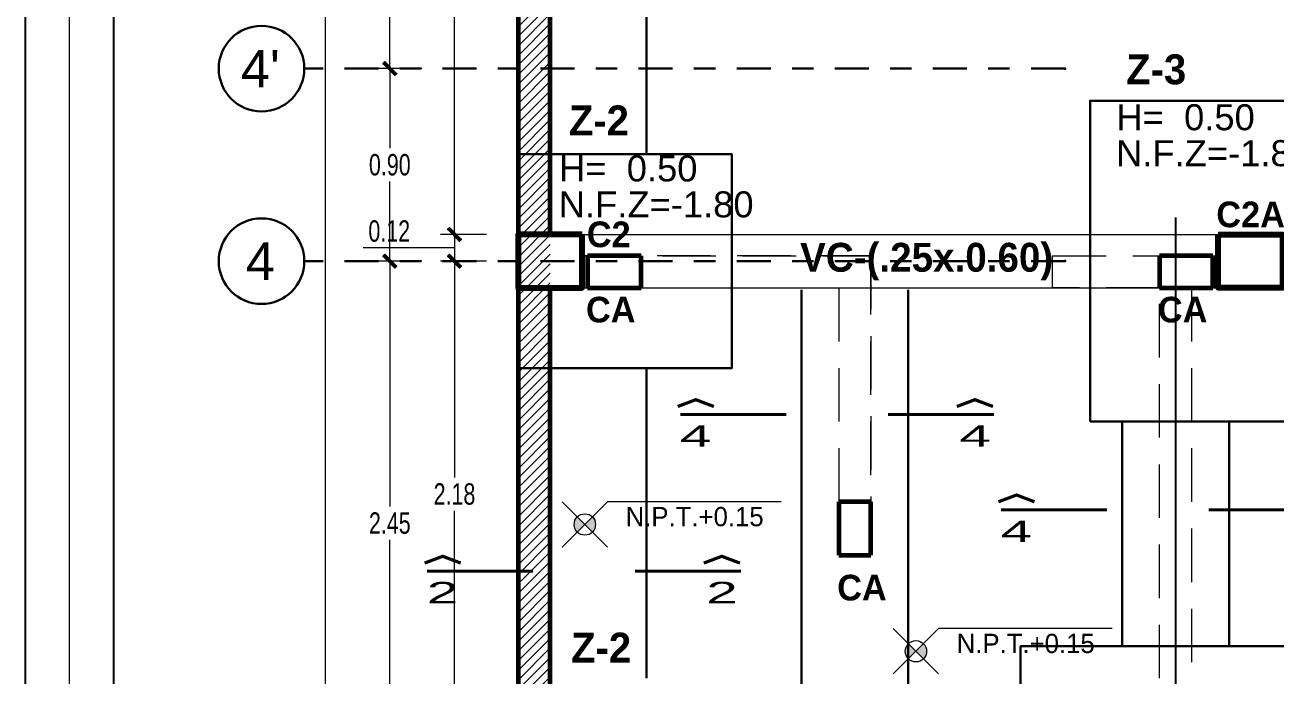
# Model space of a CAD drawing. Header units: millimetres. Extents: x 10559 to 10691, y -16579 to -16550.
# Drawn here: x 10559.44 to 10565.28, y -16569.5 to -16566.45 of the extents above; entities that cross this region are included whole.
import ezdxf
from ezdxf.enums import TextEntityAlignment as Align

# ---------------------------------------------------------------- set-up
doc = ezdxf.new("R2010")
doc.units = ezdxf.units.MM
doc.linetypes.add('HIDDEN', pattern=[0.375, 0.25, -0.125])
doc.linetypes.add('Punto & Rayas', pattern=[0.335139, 0.15875, -0.088194, 0, -0.088194])
for name, color, linetype, lineweight in [('ACHURADO', 9, 'Continuous', 5), ('cimentacion', 4, 'Continuous', 30), ('COLUMNAS', 3, 'Continuous', 80), ('Muro Alto', 1, 'Continuous', 80), ('p2', 53, 'Continuous', 20), ('P6', 255, 'Continuous', 20), ('Pluma 0.09', 5, 'Continuous', 0), ('TEXTO 2', 3, 'Continuous', 5), ('TEXTO VIGAS', 3, 'Continuous', 20)]:
    doc.layers.add(name, color=color, linetype=linetype, lineweight=lineweight)
for name, color, linetype in [('Nuevo_Estructura - Forjados', 7, 'Continuous'), ('Texto', 5, 'Continuous'), ('Textos', 8, 'Continuous')]:
    doc.layers.add(name, color=color, linetype=linetype)
doc.layers.add('Nuevo_Estructura - Forjados_Pluma_Nº__209', color=7, linetype='Continuous', lineweight=30, true_color=0x3e4f7b)
doc.layers.add('Nuevo_Estructura - Forjados_Pluma_Nº__219', color=7, linetype='Continuous', lineweight=13, true_color=0x404b6a)
doc.styles.add('ARIAL', font='arial.ttf')
doc.styles.add('Estilo_Generado_1', font='arial.ttf')
doc.styles.add('Henry', font='GOTHICB.TTF')
doc.styles.add('mahico', font='GOTHIC.TTF', dxfattribs={"width": 0.75})
doc.styles.add('style1', font='arial.ttf')
doc.styles.add('stylus', font='stylu.ttf')
doc.dimstyles.new('Copia de 50 P', dxfattribs={"dimtxt": 0.1, "dimasz": 0.01, "dimexe": 0.065, "dimexo": 0.0625, "dimgap": 0.025, "dimtad": 1, "dimtih": 1, "dimtoh": 1, "dimzin": 0, "dimdsep": 46, "dimtxsty": 'mahico', "dimblk": 'pa cotas', "dimcen": 0.09, "dimdle": 0.3, "dimclrd": 256, "dimclre": 256, "dimclrt": 256, "dimadec": 0, "dimazin": 0, "dimtfac": 1, "dimtofl": 0, "dimtmove": 0, "dimatfit": 3, "dimfxl": 0.15, "dimfxlon": 1, "dimtolj": 1, "dimtzin": 0, "dimlwd": 5, "dimlwe": 5, "dimarcsym": 0})

# ---------------------------------------------------------------- blocks, each defined once
blk = doc.blocks.new('A$C25241A85')
at = {"layer": 'p2', "lineweight": 9}
h = blk.add_hatch(color=256, dxfattribs=at)
h.paths.add_polyline_path([(0.0707, 0.1414, 0.198912), (0.0561, 0.1061, 0.198912), (0.0707, 0.0707), (0.1061, 0.1061)])
h.paths.add_polyline_path([(0.1061, 0.1061), (0.1414, 0.0707, 0.198912), (0.1561, 0.1061, 0.198912), (0.1414, 0.1414)])
at = {"layer": 'p2'}
blk.add_line((0.2121, 0), (0, 0.2121), dxfattribs=at)
blk.add_lwpolyline([(1.0236, 0.2121), (0.2121, 0.2121), (0, 0)], dxfattribs=at)
blk.add_circle((0.1061, 0.1061), 0.05, dxfattribs=at)
blk = doc.blocks.new('pa cotas')
h = blk.add_hatch(color=256)
h.paths.add_polyline_path([(2.38, 3.09), (-3.09, -2.38), (-2.38, -3.09)])
h.paths.add_polyline_path([(3.09, 2.38), (2.38, 3.09), (-2.38, -3.09)])
blk.add_line((-2.38, -3.09), (2.38, 3.09))
blk.add_lwpolyline([(3.09, 2.38), (2.38, 3.09), (-3.09, -2.38), (-2.38, -3.09)], close=True)
blk = doc.blocks.new('*D487')
at = {"lineweight": 5, "transparency": 16777216}
for p, q in [((10599.7027, -16552.1931), (10599.4877, -16552.1931)), ((10599.5527, -16552.2031), (10599.5527, -16562.1156)), ((10599.5527, -16572.1831), (10599.5527, -16562.2706)), ((10599.5527, -16572.1931), (10599.4877, -16572.1931))]:
    blk.add_line(p, q, dxfattribs=at)
at = {"layer": 'Defpoints', "color": 0, "transparency": 16777216}
for p in [(10600.4527, -16552.1931), (10599.5527, -16572.1931), (10599.5527, -16572.1931)]:
    blk.add_point(p, dxfattribs=at)
at = {"lineweight": 5, "transparency": 16777216, "xscale": 0.01, "yscale": 0.01, "zscale": 0.01}
for p, rotation in [((10599.5527, -16552.1931), 90), ((10599.5527, -16572.1931), 270)]:
    blk.add_blockref('pa cotas', p, dxfattribs=dict(at, rotation=rotation))
at = {"transparency": 16777216, "insert": (10599.5527, -16562.1931), "char_height": 0.1, "attachment_point": 5, "style": 'mahico'}
blk.add_mtext('\\A1;20.00', dxfattribs=at)
blk = doc.blocks.new('Marcador de red estándar_2')
at = {"layer": 'Nuevo_Estructura - Forjados_Pluma_Nº__209', "color": 167, "linetype": 'Punto & Rayas', "lineweight": 30, "true_color": 0x3e4f7b}
blk.add_line((0.9423, 0), (4.5, 0), dxfattribs=at)
at = {"layer": 'Nuevo_Estructura - Forjados_Pluma_Nº__209', "color": 167, "linetype": 'Continuous', "lineweight": 30, "true_color": 0x3e4f7b}
blk.add_circle((4.7, 0), 0.2, dxfattribs=at)
at = {"layer": 'Nuevo_Estructura - Forjados_Pluma_Nº__209', "color": 167, "linetype": 'Punto & Rayas', "lineweight": 30, "true_color": 0x3e4f7b}
blk.add_point((0.9423, 0), dxfattribs=at)
blk.add_point((0.9423, 0), dxfattribs=at)
at = {"layer": 'Nuevo_Estructura - Forjados_Pluma_Nº__219', "color": 167, "lineweight": 13, "true_color": 0x404b6a, "style": 'Estilo_Generado_1'}
for tag, p in [('AC_MarkerText_1_0', (-4.7, -0.1675)), ('AC_MarkerText_1_1', (4.7, -0.1675))]:
    blk.add_attdef(tag, text='', height=0.175, rotation=180, dxfattribs=at).set_placement(p, align=Align.TOP_CENTER)
blk = doc.blocks.new('*D488')
at = {"lineweight": 5, "transparency": 16777216}
for p, q in [((10600.0027, -16562.4681), (10599.7877, -16562.4681)), ((10599.8527, -16562.4781), (10599.8527, -16564.0156)), ((10599.8527, -16565.7081), (10599.8527, -16564.1706)), ((10600.0027, -16565.7181), (10599.7877, -16565.7181))]:
    blk.add_line(p, q, dxfattribs=at)
at = {"layer": 'Defpoints', "color": 0, "transparency": 16777216}
for p in [(10600.4527, -16562.4681), (10599.8527, -16565.7181), (10600.4527, -16565.7181)]:
    blk.add_point(p, dxfattribs=at)
at = {"lineweight": 5, "transparency": 16777216, "xscale": 0.01, "yscale": 0.01, "zscale": 0.01}
for p, rotation in [((10599.8527, -16562.4681), 90), ((10599.8527, -16565.7181), 270)]:
    blk.add_blockref('pa cotas', p, dxfattribs=dict(at, rotation=rotation))
at = {"transparency": 16777216, "insert": (10599.8527, -16564.0931), "char_height": 0.1, "attachment_point": 5, "style": 'mahico'}
blk.add_mtext('\\A1;3.25', dxfattribs=at)
blk = doc.blocks.new('*D489')
at = {"lineweight": 5, "transparency": 16777216}
for p, q in [((10600.0027, -16565.7181), (10599.7877, -16565.7181)), ((10599.8527, -16565.7281), (10599.8527, -16566.0906)), ((10599.8527, -16566.6081), (10599.8527, -16566.2456)), ((10600.0027, -16566.6181), (10599.7877, -16566.6181))]:
    blk.add_line(p, q, dxfattribs=at)
at = {"layer": 'Defpoints', "color": 0, "transparency": 16777216}
for p in [(10600.4527, -16565.7181), (10599.8527, -16566.6181), (10600.4527, -16566.6181)]:
    blk.add_point(p, dxfattribs=at)
at = {"lineweight": 5, "transparency": 16777216, "xscale": 0.01, "yscale": 0.01, "zscale": 0.01}
for p, rotation in [((10599.8527, -16565.7181), 90), ((10599.8527, -16566.6181), 270)]:
    blk.add_blockref('pa cotas', p, dxfattribs=dict(at, rotation=rotation))
at = {"transparency": 16777216, "insert": (10599.8527, -16566.1681), "char_height": 0.1, "attachment_point": 5, "style": 'mahico'}
blk.add_mtext('\\A1;0.90', dxfattribs=at)
blk = doc.blocks.new('*D490')
at = {"lineweight": 5, "transparency": 16777216}
for p, q in [((10600.0027, -16566.6181), (10599.7877, -16566.6181)), ((10599.8527, -16566.6281), (10599.8527, -16567.7656)), ((10599.8527, -16569.0581), (10599.8527, -16567.9206)), ((10600.0027, -16569.0681), (10599.7877, -16569.0681))]:
    blk.add_line(p, q, dxfattribs=at)
at = {"layer": 'Defpoints', "color": 0, "transparency": 16777216}
for p in [(10600.4527, -16566.6181), (10599.8527, -16569.0681), (10600.4527, -16569.0681)]:
    blk.add_point(p, dxfattribs=at)
at = {"lineweight": 5, "transparency": 16777216, "xscale": 0.01, "yscale": 0.01, "zscale": 0.01}
for p, rotation in [((10599.8527, -16566.6181), 90), ((10599.8527, -16569.0681), 270)]:
    blk.add_blockref('pa cotas', p, dxfattribs=dict(at, rotation=rotation))
at = {"transparency": 16777216, "insert": (10599.8527, -16567.8431), "char_height": 0.1, "attachment_point": 5, "style": 'mahico'}
blk.add_mtext('\\A1;2.45', dxfattribs=at)
blk = doc.blocks.new('*D394')
at = {"lineweight": 5, "transparency": 16777216}
for p, q in [((10561.5965, -16563.5317), (10561.3815, -16563.5317)), ((10561.4465, -16563.5417), (10561.4465, -16565.4041)), ((10561.4465, -16567.4217), (10561.4465, -16565.5592)), ((10561.5965, -16567.4317), (10561.3815, -16567.4317))]:
    blk.add_line(p, q, dxfattribs=at)
at = {"layer": 'Defpoints', "color": 0, "transparency": 16777216}
for p in [(10561.7439, -16563.5317), (10561.4465, -16567.4317), (10561.7439, -16567.4317)]:
    blk.add_point(p, dxfattribs=at)
at = {"lineweight": 5, "transparency": 16777216, "xscale": 0.01, "yscale": 0.01, "zscale": 0.01}
for p, rotation in [((10561.4465, -16563.5317), 90), ((10561.4465, -16567.4317), 270)]:
    blk.add_blockref('pa cotas', p, dxfattribs=dict(at, rotation=rotation))
at = {"transparency": 16777216, "insert": (10561.4465, -16565.4817), "char_height": 0.1, "attachment_point": 5, "style": 'mahico'}
blk.add_mtext('\\A1;3.90', dxfattribs=at)
blk = doc.blocks.new('*D395')
at = {"lineweight": 5, "transparency": 16777216}
for p, q in [((10561.5965, -16567.4317), (10561.3815, -16567.4317)), ((10561.4465, -16567.4417), (10561.4465, -16567.5467)), ((10561.264, -16567.4942), (10561.0186, -16567.4942)), ((10561.4465, -16567.4942), (10561.264, -16567.4942)), ((10561.5965, -16567.5567), (10561.3815, -16567.5567))]:
    blk.add_line(p, q, dxfattribs=at)
at = {"layer": 'Defpoints', "color": 0, "transparency": 16777216}
for p in [(10561.7439, -16567.4317), (10561.4465, -16567.5567), (10561.7439, -16567.5567)]:
    blk.add_point(p, dxfattribs=at)
at = {"lineweight": 5, "transparency": 16777216, "xscale": 0.01, "yscale": 0.01, "zscale": 0.01}
for p, rotation in [((10561.4465, -16567.4317), 90), ((10561.4465, -16567.5567), 270)]:
    blk.add_blockref('pa cotas', p, dxfattribs=dict(at, rotation=rotation))
at = {"transparency": 16777216, "insert": (10561.1413, -16567.4166), "char_height": 0.1, "attachment_point": 5, "style": 'mahico'}
blk.add_mtext('\\A1;0.12', dxfattribs=at)
blk = doc.blocks.new('*D396')
at = {"lineweight": 5, "transparency": 16777216}
for p, q in [((10561.5965, -16567.5567), (10561.3815, -16567.5567)), ((10561.4465, -16567.5667), (10561.4465, -16568.5682)), ((10561.4465, -16569.7247), (10561.4465, -16568.7232)), ((10561.5965, -16569.7347), (10561.3815, -16569.7347))]:
    blk.add_line(p, q, dxfattribs=at)
at = {"layer": 'Defpoints', "color": 0, "transparency": 16777216}
for p in [(10561.7439, -16567.5567), (10561.4465, -16569.7347), (10561.7443, -16569.7347)]:
    blk.add_point(p, dxfattribs=at)
at = {"lineweight": 5, "transparency": 16777216, "xscale": 0.01, "yscale": 0.01, "zscale": 0.01}
for p, rotation in [((10561.4465, -16567.5567), 90), ((10561.4465, -16569.7347), 270)]:
    blk.add_blockref('pa cotas', p, dxfattribs=dict(at, rotation=rotation))
at = {"transparency": 16777216, "insert": (10561.4465, -16568.6457), "char_height": 0.1, "attachment_point": 5, "style": 'mahico'}
blk.add_mtext('\\A1;2.18', dxfattribs=at)
blk = doc.blocks.new('HTRHTRHTR')
for p, q in [((3391.88, 437.54), (3391.88, -165.78)), ((3400.57, -157.09), (3400.57, 428.85))]:
    blk.add_line(p, q)
at = {"layer": 'P6', "color": 7}
blk.add_line((3396.22, -161.44), (3396.22, 433.19), dxfattribs=at)
blk = doc.blocks.new('fdvfvfdvdf')
at = {"color": 2, "true_color": 0xf1eb1f}
blk.add_line((10603.5277, -16566.4147), (10603.5277, -16573.6285), dxfattribs=at)
at = {"layer": 'Nuevo_Estructura - Forjados', "color": 8, "linetype": 'Continuous', "lineweight": 15}
ref = blk.add_blockref('Marcador de red estándar_2', (10603.9527, -16565.7181), dxfattribs=dict(at, rotation=180))
ref.add_attrib('AC_MarkerText_1_1', "4'", dxfattribs={"layer": 'Nuevo_Estructura - Forjados_Pluma_Nº__219', "color": 167, "lineweight": 13, "true_color": 0x404b6a, "height": 0.175, "style": 'Estilo_Generado_1'}).set_placement((10599.2473, -16565.6306), align=Align.TOP_CENTER)
ref = blk.add_blockref('Marcador de red estándar_2', (10603.9527, -16566.6181), dxfattribs=dict(at, rotation=180))
ref.add_attrib('AC_MarkerText_1_1', '4', dxfattribs={"layer": 'Nuevo_Estructura - Forjados_Pluma_Nº__219', "color": 167, "lineweight": 13, "true_color": 0x404b6a, "height": 0.175, "style": 'Estilo_Generado_1'}).set_placement((10599.2473, -16566.5306), align=Align.TOP_CENTER)
dim = blk.add_linear_dim(base=(10599.5527, -16572.1931), p1=(10600.4527, -16552.1931), p2=(10599.5527, -16572.1931), angle=270, dimstyle='Copia de 50 P')
dim.commit()
dim.dimension.update_dxf_attribs({"geometry": '*D487', "text_midpoint": (10599.5527, -16562.1931)})
for base, p1, p2, picture, middle in [((10599.8527, -16565.7181), (10600.4527, -16562.4681), (10600.4527, -16565.7181), '*D488', (10599.8527, -16564.0931)), ((10599.8527, -16566.6181), (10600.4527, -16565.7181), (10600.4527, -16566.6181), '*D489', (10599.8527, -16566.1681)), ((10599.8527, -16569.0681), (10600.4527, -16566.6181), (10600.4527, -16569.0681), '*D490', (10599.8527, -16567.8431))]:
    dim = blk.add_linear_dim(base=base, p1=p1, p2=p2, angle=270, dimstyle='Copia de 50 P', override={"dimtmove": 1})
    dim.commit()
    dim.dimension.update_dxf_attribs({"geometry": picture, "text_midpoint": middle})

msp = doc.modelspace()

# ---------------------------------------------------------------- hatches: boundary and pattern name
at = {"layer": 'Pluma 0.09'}
h = msp.add_hatch(dxfattribs=at)
h.set_pattern_fill('LINE', color=256, scale=0.01, angle=45)
h.set_pattern_definition([(45, (-55.576773, 2.326753), (-0.022450640303, 0.022450640303), [])])
h.paths.add_polyline_path([(10561.89395, -16563.28166), (10561.74395, -16563.28166), (10561.74395, -16571.13166), (10561.89395, -16571.13166), (10561.89395, -16567.68166), (10561.89395, -16567.53166)])

# ---------------------------------------------------------------- linework, layer by layer
for p, q in [((10561.74395, -16553.13166), (10561.74395, -16573.13166)), ((10561.89395, -16563.53166), (10561.89395, -16567.43166)), ((10561.89395, -16567.68166), (10561.89395, -16572.81002))]:
    msp.add_line(p, q)
at = {"lineweight": 60}
for p, q in [((10561.74395, -16563.28166), (10561.74395, -16571.13166)), ((10561.89395, -16567.43166), (10561.89395, -16563.53166)), ((10561.89395, -16571.13166), (10561.89395, -16567.68166))]:
    msp.add_line(p, q, dxfattribs=at)
at = {"color": 8, "lineweight": 40}
for p, q in [((10562.99716, -16568.27359), (10562.5029, -16568.27359)), ((10563.96946, -16568.27359), (10563.4752, -16568.27359)), ((10564.49716, -16568.71911), (10564.0029, -16568.71911)), ((10565.46946, -16568.71911), (10564.9752, -16568.71911)), ((10561.81342, -16569.00559), (10561.31917, -16569.00559)), ((10562.78572, -16569.00559), (10562.29147, -16569.00559))]:
    msp.add_line(p, q, dxfattribs=at)
at = {"color": 4, "const_width": 0.015}
for points in [[(10562.49051, -16568.23609), (10562.57509, -16568.20426), (10562.65926, -16568.23609)], [(10563.96498, -16568.23609), (10563.88041, -16568.20426), (10563.79623, -16568.23609)], [(10563.99051, -16568.68161), (10564.07509, -16568.64978), (10564.15926, -16568.68161)], [(10561.30677, -16568.96809), (10561.39135, -16568.93627), (10561.47552, -16568.96809)], [(10562.78125, -16568.96809), (10562.69667, -16568.93627), (10562.6125, -16568.96809)]]:
    msp.add_lwpolyline(points, dxfattribs=at)
at = {"layer": 'ACHURADO'}
for p, q in [((10562.04395, -16567.43166), (10565.01895, -16567.43166)), ((10562.04395, -16567.68166), (10565.01895, -16567.68166))]:
    msp.add_line(p, q, dxfattribs=at)
at = {"layer": 'cimentacion'}
for p, q in [((10562.34395, -16563.95666), (10562.34395, -16567.05666)), ((10563.06895, -16567.69023), (10563.06895, -16569.55666)), ((10563.56895, -16569.55666), (10563.56895, -16567.69023)), ((10562.34395, -16568.05666), (10562.34395, -16569.50666))]:
    msp.add_line(p, q, dxfattribs=at)
for points in [[(10564.41895, -16568.30666), (10565.91895, -16568.30666), (10565.91895, -16566.80666), (10564.41895, -16566.80666)], [(10561.74395, -16568.05666), (10562.74395, -16568.05666), (10562.74395, -16567.05666), (10561.74395, -16567.05666)], [(10561.74395, -16568.05666), (10562.74395, -16568.05666), (10562.74395, -16567.05666), (10561.74395, -16567.05666)], [(10564.09395, -16570.65666), (10565.39395, -16570.65666), (10565.39395, -16569.35666), (10564.09395, -16569.35666)]]:
    msp.add_lwpolyline(points, close=True, dxfattribs=at)
for points in [[(10564.56895, -16569.35666), (10564.56895, -16568.30666)], [(10565.06895, -16568.30666), (10565.06895, -16569.35666)]]:
    msp.add_lwpolyline(points, dxfattribs=at)
at = {"layer": 'COLUMNAS', "color": 1, "lineweight": 80, "ltscale": 0.2}
for points in [[(10562.04395, -16567.43166), (10561.74395, -16567.43166), (10561.74395, -16567.68166), (10562.04395, -16567.68166)], [(10565.01895, -16567.43166), (10565.31895, -16567.43166), (10565.31895, -16567.68166), (10565.01895, -16567.68166)]]:
    msp.add_lwpolyline(points, close=True, dxfattribs=at)
at = {"layer": 'Muro Alto', "color": 6, "linetype": 'HIDDEN', "lineweight": 0}
for p, q in [((10562.04395, -16567.53166), (10563.39395, -16567.53166)), ((10563.39395, -16567.53166), (10562.04395, -16567.53166)), ((10563.39395, -16567.53166), (10563.39395, -16568.93166)), ((10563.39395, -16568.93166), (10563.39395, -16567.53166)), ((10564.89395, -16567.53166), (10565.01895, -16567.53166)), ((10561.89395, -16567.68166), (10563.24395, -16567.68166)), ((10561.89395, -16567.68166), (10563.24395, -16567.68166)), ((10563.24395, -16567.68166), (10563.24395, -16568.93166)), ((10563.24395, -16567.68166), (10563.24395, -16568.93166)), ((10564.74395, -16569.88166), (10564.74395, -16567.68166)), ((10564.89395, -16567.68166), (10565.94395, -16567.68166)), ((10563.24395, -16568.93166), (10563.39395, -16568.93166)), ((10563.24395, -16568.93166), (10563.39395, -16568.93166))]:
    msp.add_line(p, q, dxfattribs=at)
at = {"layer": 'Muro Alto', "color": 6, "linetype": 'HIDDEN', "lineweight": 60}
for points in [[(10562.31895, -16567.68166), (10562.31895, -16567.53166), (10562.06895, -16567.53166), (10562.06895, -16567.68166)], [(10564.99395, -16567.68166), (10564.99395, -16567.53166), (10564.74395, -16567.53166), (10564.74395, -16567.68166)], [(10563.24395, -16568.93166), (10563.39395, -16568.93166), (10563.39395, -16568.68166), (10563.24395, -16568.68166)]]:
    msp.add_lwpolyline(points, close=True, dxfattribs=at)
at = {"layer": 'Muro Alto', "color": 6, "linetype": 'HIDDEN', "lineweight": 0}
for points in [[(10564.74395, -16569.88166), (10564.74395, -16567.68166), (10564.24395, -16567.68166), (10564.24395, -16567.53166), (10564.89395, -16567.53166)], [(10564.89395, -16567.68166), (10564.89395, -16571.13166), (10564.24395, -16571.13166), (10564.24395, -16572.81002)]]:
    msp.add_lwpolyline(points, dxfattribs=at)

# ---------------------------------------------------------------- block references
at = {"color": 251, "lineweight": 60, "xscale": 0.04776345228451045, "yscale": 0.04776345228451045, "zscale": 0.04776345228451045}
msp.add_blockref('HTRHTRHTR', (10397.43003, -16571.25012), dxfattribs=at)
for name, p in [('fdvfvfdvdf', (-38.7088, -0.93853)), ('A$C25241A85', (10561.95004, -16568.89379)), ('A$C25241A85', (10563.4985, -16569.48653))]:
    msp.add_blockref(name, p)

# ---------------------------------------------------------------- texts
at = {"style": 'stylus'}
for p in [(10562.56965, -16568.75088), (10564.11811, -16569.34362)]:
    msp.add_text('N.P.T.+0.15', height=0.09, dxfattribs=at).set_placement(p, align=Align.MIDDLE_CENTER)
at = {"layer": 'Texto', "linetype": 'Continuous', "style": 'Henry'}
for s, p in [('Z-3', (10564.588, -16566.72978, 0)), ('Z-2', (10561.98147, -16566.96904)), ('Z-2', (10561.99173, -16569.43351))]:
    msp.add_text(s, height=0.14, dxfattribs=at).set_placement(p)
at = {"layer": 'TEXTO 2', "color": 1, "style": 'style1'}
for s, height, p in [('H=  0.50', 0.121636, (10564.54237, -16566.94475)), ('N.F.Z=-1.80', 0.1216363, (10564.54078, -16567.11279)), ('H=  0.50', 0.121636, (10561.93584, -16567.18401, 0)), ('N.F.Z=-1.80', 0.1216363, (10561.93425, -16567.35205, 0))]:
    msp.add_text(s, height=height, rotation=0, dxfattribs=at).set_placement(p)
at = {"layer": 'TEXTO VIGAS', "linetype": 'Continuous', "style": 'Henry'}
for s, height, p in [('C2A', 0.12, (10565.17008, -16567.39817)), ('C2', 0.12, (10562.16785, -16567.49132)), ('VC-(.25x.0.60)', 0.135, (10563.6549, -16567.60612)), ('CA', 0.12, (10562.17732, -16567.84328)), ('CA', 0.12, (10564.85232, -16567.84328)), ('CA', 0.12, (10563.35232, -16569.14281))]:
    msp.add_text(s, height=height, dxfattribs=at).set_placement(p, align=Align.CENTER)
at = {"layer": 'Textos', "style": 'ARIAL', "width": 1.9}
for s, p in [('4', (10562.57431, -16568.37426)), ('4', (10563.88128, -16568.37383)), ('4', (10564.07431, -16568.81978)), ('2', (10562.69754, -16569.10583)), ('2', (10561.39057, -16569.10626))]:
    msp.add_text(s, height=0.1, dxfattribs=at).set_placement(p, align=Align.MIDDLE_CENTER)

# ---------------------------------------------------------------- dimensions: what is measured, and where the dimension line sits
for base, p1, p2, picture, middle in [((10561.44649, -16567.43166), (10561.74395, -16563.53166), (10561.74395, -16567.43166), '*D394', (10561.44649, -16565.48166)), ((10561.446492, -16567.556655), (10561.743949, -16567.431656), (10561.743949, -16567.556655), '*D395', (10561.238961, -16567.41664)), ((10561.44649, -16569.73468), (10561.74395, -16567.55666), (10561.74435, -16569.73468), '*D396', (10561.44649, -16568.64567))]:
    dim = msp.add_linear_dim(base=base, p1=p1, p2=p2, angle=90, dimstyle='Copia de 50 P', override={"dimtmove": 1})
    dim.commit()
    dim.dimension.update_dxf_attribs({"geometry": picture, "text_midpoint": middle})

doc.saveas('drawing.dxf')
